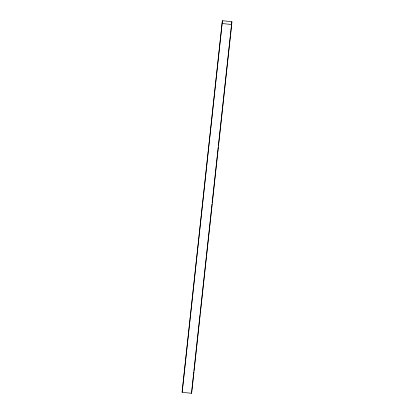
<?xml version="1.0" encoding="UTF-8"?>
<svg xmlns="http://www.w3.org/2000/svg" width="414" height="414" viewBox="0 0 414 414"><rect width="100%" height="100%" fill="white"/><g stroke="black" fill="none" stroke-linecap="round" stroke-linejoin="round"><path stroke-width="0.62" d="M182.124 392.275L222.396 20.7L231.876 21.725L231.664 24.535L191.604 393.3L182.124 392.275L222.396 20.7M191.604 393.3L191.817 390.49M191.889 389.848L193.84 371.86M193.98 370.577L200.05 314.681M200.19 313.398L206.265 257.503M206.405 256.219L212.056 204.18M212.196 202.896L218.266 147.006M218.406 145.718L230.272 36.504M230.412 35.216L231.876 21.725M222.183 23.51L231.664 24.535"/></g></svg>
